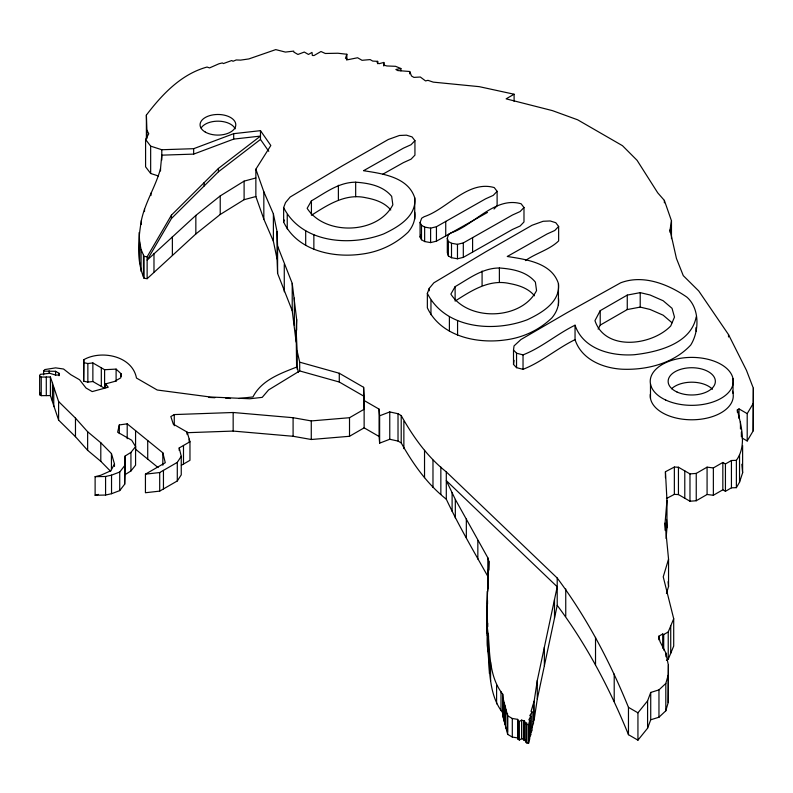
<?xml version="1.0" encoding="UTF-8"?>
<svg xmlns="http://www.w3.org/2000/svg" width="793" height="793" viewBox="0 0 793 793"><rect width="100%" height="100%" fill="white"/><g stroke="black" fill="none" stroke-linecap="round" stroke-linejoin="round"><path stroke-width="1.19" d="M382.801 174.212L403.409 162.624L411.061 159.165L414.937 155.131L414.937 140.668L412.063 136.921L406.492 135.167L399.414 135.484L388.352 139.469L342.08 165.995L290.159 197.031L285.52 202.602L283.646 207.578L283.646 222.04C297.028 250.479 332.763 258.181 361.4 254.166C378.965 252.005 395.439 244.363 408.217 232.062C412.846 226.55 415.73 219.562 414.739 212.286M414.937 140.668L411.061 144.713L403.409 148.172L363.551 170.703C382.117 173.598 408.048 176.918 414.739 197.834C416.84 216.261 397.937 227.185 383.614 233.945C350.06 246.762 301.558 243.104 283.646 207.578M525.442 260.61C535.919 253.106 549.46 249.854 558.639 240.923L558.639 226.461L555.774 222.714L550.193 220.96L543.126 221.277L532.053 225.262L485.792 251.778L433.86 282.814L429.221 288.394L427.358 293.37L427.358 307.833C440.739 336.262 476.464 343.964 505.101 339.959C522.676 337.798 539.151 330.146 551.928 317.844C556.557 312.343 559.432 305.355 558.45 298.079M558.639 226.461L554.773 230.495L547.12 233.955L507.262 256.486C525.818 259.39 551.759 262.711 558.45 283.616C560.552 302.054 541.649 312.977 527.325 319.738C493.771 332.554 445.269 328.887 427.358 293.37M742.089 438.014L747.204 440.967L753.191 430.847L753.35 388.263L746.481 370.371L728.509 334.587L698.722 290.952L683.269 275.637L676.429 258.429L670.026 229.97L671.473 220.821L664.365 200.411L657.734 192.838L637.066 160.315L622.485 145.694L577.651 119.812L552.414 110.623L506.103 98.847L514.102 94.228L514.102 101.355M753.191 430.847L753.35 388.263M533.233 721.799L534.145 719.766L534.145 701.19L537.287 680.503L557.211 586.78L446.3 480.627L455.321 499.421L487.834 557.806L487.834 576.382C473.51 550.927 458.741 525.65 446.3 499.203C427.298 484.176 412.935 463.806 401.208 442.9L398.017 441.067L389.76 439.272L379.629 443.148L379.629 415.81L389.76 411.934L398.017 413.728L401.208 415.572C412.935 436.477 427.298 456.847 446.3 471.875L557.211 578.028L557.211 605.356C586.751 644.868 609.936 689.018 628.462 734.685L637.939 740.156L647.584 728.212L650.726 719.786L658.963 717.219L665.813 710.806L668.172 702.598L668.37 665.228L665.951 653.204L660.054 641.696L658.785 636.244L662.7 633.984L663.701 634.559L668.231 631.952L673.703 618.738L663.235 576.838L668.549 559.154L665.059 523.112L666.972 500.413L665.436 471.736L674.357 467.047L678.441 467.236L689.979 473.897L696.244 473.411L707.078 467.156L713.363 467.929L722.839 462.458L725.436 463.964L731.433 460.505L736.38 460.327C747.046 445.468 741.207 426.178 737.351 409.872L739.026 408.91L747.204 413.629L747.204 440.967M668.172 702.598L668.37 665.228M487.834 557.806L488.875 561.414L486.724 611.026L487.279 635.619M43.615 374.851L43.615 371.134L55.56 371.302L58.999 373.285L59.316 374.93L55.778 375.148L49.8 373.295L40.175 374.365L39.65 376.16L41.236 377.071L50.405 377.002L58.603 401.516L75.474 418.139L87.636 431.749L100.8 442.752L111.436 453.566L114.47 463.984L110.832 470.774L100.741 475.265L95.12 476.672L95.12 495.248L105.578 495.06L111.535 493.712L119.723 490.609L124.689 484.196L125.125 456.015L130.934 452.397L135.573 446.608L131.688 440.234L117.642 432.205L119.307 424.939L127.207 423.839L162.833 452.833L165.271 462.716L145.436 474.164L145.436 492.74L159.7 491.115L177.295 480.954L181.25 474.868L181.25 456.292L179.218 447.936L189.963 441.741L187.168 432.116L173.31 424.116L170.832 416.553L174.262 414.57L233.162 412.499L293.093 417.703L311.272 420.924L349.515 417.713L364.136 409.267L363.62 387.311L339.275 373.255L299.695 362.173L297.147 351.111L296.146 330.394L296.661 319.51L292.221 283.388L277.59 246.088L277.054 231.625L273.387 213.912L263.831 191.787L255.861 169.196L270.829 145.506L260.481 130.657L233.687 133.67L193.661 148.688L161.792 149.738L150.66 146.14L145.585 139.479L148.767 133.73L146.913 130.221L146.388 115.074C162.119 94.387 181.23 74.096 207.042 67.048L209.55 67.911L218.987 63.767L222.318 62.934L223.408 63.569L231.744 60.526L233.023 61.269L236.215 59.961L240.537 60.119L248.804 58.94L275.746 49.612L285.411 52.08L293.717 51.109L293.826 52.09L297.93 54.459L304.304 52.041L308.477 54.449L311.996 52.417L312.353 55.48L314.038 55.52L320.977 51.515L325.289 53.478L337.927 53.24L346.848 54.261L346.848 60.209M124.689 484.196L125.125 456.015M83.671 362.629L87.854 363.531L92.87 362.946L104.597 369.716L104.597 388.292L92.87 381.522L87.854 382.107L83.671 381.205L83.81 359.685C101.127 349.763 132.272 355.73 136.475 378.033L157.212 390.007L210.234 396.996L249.845 398.76L262.215 397.362L268.569 389.938L299.695 370.936L339.275 382.018L363.62 396.064M83.671 381.205L83.81 359.685M666.07 538.506L666.972 527.751L666.972 500.413M104.597 369.716L116.105 369.102L121.131 373.82L120.784 377.825L114.499 381.463L105.538 383.901L105.538 387.608M486.724 629.602L487.308 622.812M160.523 168.552L161.792 155.16L193.661 154.11L233.687 139.102L260.481 136.089L218.442 168.423L171.447 215.131L147.131 256.783L147.131 278.69L144.029 278.274C136.277 260.352 138.25 239.397 141.342 220.603C145.089 202.294 155.765 186.504 160.523 168.552L160.523 170.981M487.229 626.748C490.312 649.368 487.814 675.13 502.722 694.212L503.139 698.633L507.669 715.801L512.298 718.478L517.73 719.38L518.027 720.678L519.356 721.442L521.616 720.133L524.718 721.065L523.975 721.491L523.975 740.067L524.718 739.641L521.616 738.709L519.356 740.018L518.027 739.254L517.73 737.956L512.298 737.054L507.669 734.377L503.139 717.209L502.722 712.788C487.814 693.706 490.312 667.944 487.229 645.324C486.694 633.855 488.389 622.426 486.724 611.026M513.507 349.991L514.042 345.907L520.951 339.513L566.886 312.799L620.641 282.823C643.113 274.229 668.202 284.181 686.887 297.137C699.882 308.467 699.357 331.345 690.713 345.064C673.525 363.521 646.622 370.242 622.039 369.211C602.769 368.101 581.497 359.457 575.044 339.652L575.044 325.199C557.152 333.922 541.431 347.75 523.033 354.868L516.54 353.212L513.507 349.991L513.507 364.443L516.54 367.665L523.033 369.32C541.431 362.213 557.152 348.385 575.044 339.652M513.507 364.443L514.042 360.359M534.145 719.766L537.287 699.079L557.211 605.356M696.204 316.843C691.09 343.805 657.536 352.181 634.043 354.749C611.284 356.255 583.182 349.287 575.044 325.199M523.975 721.491L526.919 723.196L525.749 723.87L525.749 742.446L528.534 743.388L528.534 724.812L529.704 720.361L528.852 719.875L530.775 716.228L529.793 715.663L532.063 711.936L531.042 711.351L534.145 701.19M528.534 743.388L529.704 738.947L529.704 720.361M665.813 710.806L665.813 683.467L668.172 675.269M110.623 471.31L100.8 461.328L87.636 450.325L75.474 436.715L58.603 420.092L50.405 395.578L41.236 395.648L39.65 394.736L40.175 392.941M666.427 593.56L668.549 586.483L668.549 559.154M447.311 238.277L448.541 234.381L451.128 232.835C473.996 225.281 494.901 196.168 521.11 203.771L523.985 207.518L523.985 221.971L520.119 226.005L512.456 229.464L463.31 257.368L457.472 258.776L451.504 257.725L448.372 255.921L447.311 252.729L447.311 238.277L448.372 241.459L448.372 255.921M666.427 498.549L674.357 494.376L678.441 494.574L689.979 501.226L696.244 500.75L707.078 494.495L713.363 495.268L722.839 489.796L725.436 491.303L731.433 487.834L736.38 487.665L739.542 482.194L742.615 472.836L742.615 445.497M346.848 54.261L345.48 58.266L347.958 59.693L357.603 57.76L362.024 60.308L370.133 59.594L372.71 61.081L377.676 61.348L377.676 63.727M487.507 212.425L436.437 241.181L430.609 242.599L424.642 241.548L421.499 239.734L420.072 237.008L420.072 222.546L421.668 218.204L424.265 216.658C447.123 209.104 468.029 179.991 494.247 187.584L497.112 191.331L497.112 205.793L494.019 209.025M420.072 237.008L420.875 234.837M531.865 727.696L533.52 723.236L533.52 704.66M637.939 740.156L637.939 712.818L647.584 700.883L650.726 692.448L658.963 689.88L665.813 683.467M283.646 222.04L284.39 220.048M666.417 660.331L668.231 659.28L673.703 646.077L673.703 618.738M377.676 61.348L377.131 62.647L378.975 63.718L383.822 62.449L383.931 65.135L386.855 65.958L395.568 66.315L400.901 68.505L400.901 70.884M600.212 310.668L594.958 320.65C605.208 351.586 651.915 345.639 670.759 325.933L674.486 317.081L672.028 308.308L663.166 300.745L650.022 294.976L640.209 292.637L627.263 295.095L600.212 310.668L600.212 325.12L598.11 329.115M529.337 737.54L530.775 734.804L530.775 716.228M311.421 200.847L307.149 208.321C324.971 236.027 377.855 234.242 392.842 204.812L391.673 196.357C382.92 185.681 368.695 183.143 355.67 182.192C338.69 182.261 325.457 192.758 311.421 200.847L311.421 215.299C327.618 204.911 345.659 193.105 365.88 197.744C375.158 199.459 384.565 202.473 390.79 210.006M455.123 286.64L450.86 294.114C468.683 321.819 521.556 320.035 536.554 290.595L535.384 282.139C526.631 271.474 512.407 268.936 499.382 267.984C482.392 268.054 469.159 278.551 455.123 286.64L455.123 301.092C471.32 290.704 489.36 278.898 509.592 283.537C518.87 285.252 528.277 288.265 534.502 295.799M260.481 130.657L260.481 139.439L218.442 171.774L171.447 218.491L147.131 260.134L195.841 215.418L220.226 195.921L244.105 181.131L255.861 177.979M747.204 413.629L753.191 403.508M530.358 733.307L532.063 730.512L532.063 711.936M145.436 474.164L159.7 472.539L177.295 462.378L181.25 456.292M43.615 371.134L44.755 369.578L55.619 367.863L63.559 369.013L70.805 374.692L79.568 379.758L86.001 388.005L92.206 391.593L108.264 387.222L105.538 383.901M95.12 476.672L105.578 476.484L111.535 475.136L119.723 472.033L124.689 465.62M125.125 474.591L130.934 470.973L135.573 465.184L135.573 446.608M497.112 191.331L493.246 195.375L485.594 198.835L436.437 226.729L430.609 228.136L424.642 227.085L421.499 225.281L420.072 222.546M523.985 207.518L520.119 211.553L512.456 215.012L463.31 242.906L457.472 244.323L451.504 243.273L448.372 241.459M147.131 278.69L195.841 233.975L220.226 214.477L244.105 199.687L255.861 196.535L255.861 169.196M600.212 325.12L627.263 309.557L640.209 307.099L650.022 309.439L663.166 315.198L672.028 322.771M181.359 465.283L189.963 460.317L189.963 441.741M186.533 432.72L233.162 431.075L293.093 436.279L311.272 439.5L349.515 436.289L364.136 427.843L379.084 436.477L379.629 443.148M95.12 495.248L98.501 494.396M400.901 68.505L395.885 69.497L397.749 70.567L409.723 71.499L411.508 75.999L413.906 77.387L420.33 77.02L425.524 80.916L427.962 80.341L433.246 82.125L479.23 86.655L514.102 94.228M238.911 398.512L252.967 396.926C261.621 379.966 280.593 373.453 297.147 366.872L298.416 372.413M208.837 397.422L214.863 397.719M225.718 398.245L230.535 398.482M139.112 232.597L139.627 241.766L141.085 249.508L144.029 256.367L147.131 256.783M525.749 723.87L528.534 724.812M145.585 139.479L145.585 166.808L150.66 173.479L158.451 175.996M363.62 387.311L364.136 400.515L379.084 409.138L379.629 415.81M557.211 578.028C586.751 617.529 609.936 661.679 628.462 707.346L637.939 712.818M529.793 734.239L530.775 734.804M523.975 740.067L525.937 741.207M158.104 467.563L135.573 449.225L135.573 430.649M260.481 139.439L268.758 151.314M255.861 196.535L263.831 219.126L273.387 241.25L277.054 258.964L277.59 273.416L292.221 310.717L296.146 342.08M695.848 327.747L696.204 331.296M668.083 581.685L668.549 586.483M741.832 464.262L742.615 472.836M666.526 519.385L666.972 527.751M296.612 367.476L296.146 330.394M487.298 612.255L487.219 591.449M741.386 432.026L741.386 436.784M740.454 421.886L740.454 429.023M739.542 454.855L739.542 482.194M739.026 408.91L739.026 418.417M737.351 409.872L737.351 412.251M736.38 460.327L736.38 487.665M733.029 378.757L733.029 393.219M731.433 460.505L731.433 487.834M728.509 334.587L728.509 336.966M725.436 463.964L725.436 491.303M722.839 462.458L722.839 489.796M713.363 467.929L713.363 495.268M707.078 467.156L707.078 494.495M696.244 473.411L696.244 500.75M689.979 473.897L689.979 501.226M684.785 470.893L684.785 498.232M678.441 467.236L678.441 494.574M674.357 467.047L674.357 494.376M671.473 220.821L671.473 238.653M670.729 625.905L670.729 653.244M670.026 229.97L670.026 232.349M668.231 631.952L668.231 659.28M665.951 653.204L665.951 656.773M665.436 471.736L665.436 477.683M665.059 523.112L665.059 530.249M664.365 200.411L664.365 202.79M663.701 634.559L663.701 650.012M662.7 633.984L662.7 648.248M658.963 689.88L658.963 717.219M658.785 636.244L658.785 639.812M650.726 692.448L650.726 719.786M650.488 383.971L650.488 398.423M647.584 700.883L647.584 728.212M640.209 292.637L640.209 307.099M628.462 707.346L628.462 734.685M627.263 295.095L627.263 309.557M614.208 674.05L614.208 701.389M595.523 637.374L595.523 664.703M565.746 588.971L565.746 616.31M558.45 283.616L558.441 305.008M554.495 599.587L554.495 618.163M544.375 647.187L544.375 665.763M537.287 680.503L537.287 699.079M526.889 724.524L526.889 743.1M524.223 720.778L524.223 739.354M523.479 721.214L523.479 739.79M523.033 354.868L523.033 369.32M521.616 720.133L521.616 738.709M519.356 721.442L519.356 740.018M518.027 720.678L518.027 739.254M517.73 719.38L517.73 737.956M516.54 353.212L516.54 367.665M512.298 718.478L512.298 737.054M507.669 715.801L507.669 734.377M507.52 713.452L507.52 732.028M505.815 709.586L505.815 728.162M504.824 705.542L504.824 724.118M504.09 702.548L504.09 721.124M503.139 698.633L503.139 717.209M502.722 694.212L502.722 712.788M500.998 691.694L500.998 710.27M499.382 267.984L499.382 282.437M496.596 685.281L496.596 703.857M490.58 662.363L490.58 680.939M489.36 654.81L489.36 673.386M488.875 561.414L488.875 570.078M488.547 635.679L488.547 654.255M488.3 576.878L488.3 580.585M488.201 633.339L488.201 651.915M488.052 570.226L488.052 588.803M487.725 587.563L487.725 591.271M487.685 623.129L487.685 626.847M487.526 600.38L487.526 604.097M487.12 614.615L487.12 633.191M482.085 271.018L482.085 285.48M477.842 540.489L477.842 559.065M472.598 237.543L472.598 251.996M466.334 519.068L466.334 537.644M463.31 242.906L463.31 257.368M457.571 320.541L457.571 335.003M457.472 244.323L457.472 258.776M455.321 499.421L455.321 517.998M452.109 492.731L452.109 511.307M451.504 243.273L451.504 257.725M449.393 316.635L449.393 331.097M446.3 471.875L446.3 499.203M445.735 221.366L445.735 235.818M440.849 467.077L440.849 494.416M436.437 226.729L436.437 241.181M432.978 460.158L432.978 487.497M430.956 300.26L430.956 314.712M430.609 228.136L430.609 242.599M429.221 288.394L429.221 290.803M424.642 227.085L424.642 241.548M424.533 450.325L424.533 477.664M421.499 225.281L421.499 239.734M414.739 197.834L414.729 219.215M409.723 71.499L409.723 73.878M403.865 421.311L403.865 448.65M401.208 415.572L401.208 442.9M398.017 413.728L398.017 441.067M389.76 411.934L389.76 439.272M383.822 62.449L383.822 66.017M379.084 409.138L379.084 436.477M364.136 400.515L364.136 427.843M355.67 182.192L355.67 196.654M349.515 417.713L349.515 436.289M339.275 373.255L339.275 382.018M338.383 185.235L338.383 199.687M313.859 234.758L313.859 249.21M311.272 420.924L311.272 439.5M305.692 230.852L305.692 245.305M299.695 362.173L299.695 370.936M297.147 351.111L297.147 369.191M296.661 319.51L296.661 330.205M294.362 298.079L294.362 325.408M293.093 417.703L293.093 436.279M292.221 283.388L292.221 310.717M287.244 214.467L287.244 228.919M284.271 264.446L284.271 291.774M277.59 246.088L277.59 273.416M277.054 231.625L277.054 258.964M273.387 213.912L273.387 241.25M263.831 191.787L263.831 219.126M244.105 181.131L244.105 199.687M233.687 133.67L233.687 139.102M233.162 412.499L233.162 431.075M220.226 195.921L220.226 214.477M218.442 168.423L218.442 171.774M204.108 182.668L204.108 186.018M195.841 215.418L195.841 233.975M193.661 148.688L193.661 154.11M189.19 439.084L189.19 441.552M187.168 432.116L187.168 434.594M183.49 445.478L183.49 464.054M179.218 447.936L179.218 450.414M177.295 462.378L177.295 480.954M174.262 414.57L174.262 425.722M172.378 236.71L172.378 255.267M171.447 215.131L171.447 218.491M163.447 470.368L163.447 488.944M162.833 452.833L162.833 465.213M161.792 149.738L161.792 160.037M159.7 472.539L159.7 491.115M153.981 253.413L153.981 271.969M150.957 193.086L150.957 195.524M150.66 146.14L150.66 173.479M147.716 440.531L147.716 459.107M146.913 130.221L146.913 138.537M146.388 115.074L146.388 138.844M144.514 209.134L144.514 211.562M144.029 256.367L144.029 278.274M143.464 255.049L143.464 276.955M141.342 220.603L141.342 224.25M141.085 249.508L141.085 271.414M139.627 241.766L139.627 263.673M130.934 452.397L130.934 470.973M127.207 423.839L127.207 438.698M121.131 373.82L121.131 376.298M119.723 472.033L119.723 490.609M119.307 424.939L119.307 433.612M116.105 369.102L116.105 381.492M114.47 463.984L114.47 466.462M111.535 475.136L111.535 493.712M111.436 453.566L111.436 469.664M105.578 476.484L105.578 495.06M101.316 367.823L101.316 386.399M100.8 442.752L100.8 461.328M92.87 362.946L92.87 381.522M87.854 363.531L87.854 382.107M87.636 431.749L87.636 450.325M75.474 418.139L75.474 436.715M58.999 373.285L58.999 375.763M58.603 401.516L58.603 420.092M55.56 371.302L55.56 375.02M53.755 388.005L53.755 406.581M52.467 382.424L52.467 401M50.405 377.002L50.405 395.578M49.116 370.807L49.116 373.285M46.291 377.032L46.291 395.608M41.236 377.071L41.236 395.648M39.65 376.16L39.65 394.736M201.144 127.96A17.862 10.309 0 0 1 218.709 121.18A17.862 10.309 0 0 1 235.184 128.813M732.484 391.157A41.514 23.968 0 0 1 694.46 419.735A41.514 23.968 0 0 1 650.329 394.24M671.572 388.748A23.612 13.63 0 0 1 712.461 389.264M205.298 132.074A17.862 10.309 0 0 0 235.184 127.455A17.862 10.309 0 0 0 213.307 114.826A17.862 10.309 0 0 0 205.298 132.074M665.763 400.059A41.514 23.968 0 0 0 732.791 385.011A41.514 23.968 0 0 0 676.716 359.021A41.514 23.968 0 0 0 665.763 400.059M676.974 391.99A23.612 13.63 0 0 0 715.088 383.435A23.612 13.63 0 0 0 683.199 368.656A23.612 13.63 0 0 0 676.974 391.99"/></g></svg>
